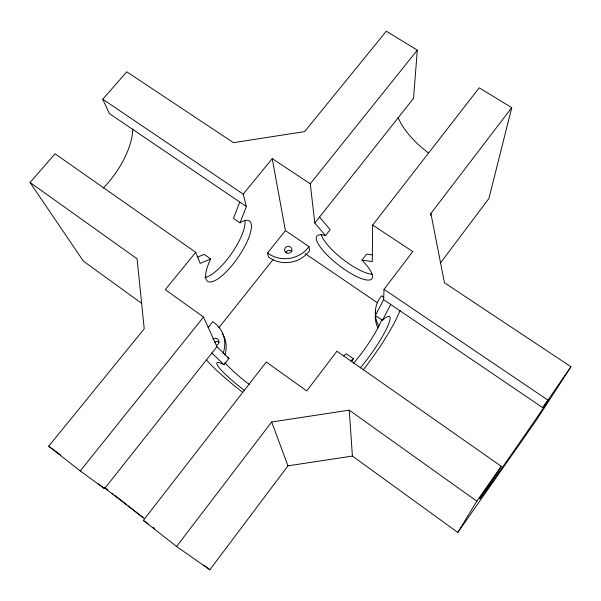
<?xml version="1.0" encoding="UTF-8"?>
<svg xmlns="http://www.w3.org/2000/svg" width="601" height="601" viewBox="0 0 601 601"><rect width="100%" height="100%" fill="white"/><g stroke="black" fill="none" stroke-linecap="round" stroke-linejoin="round"><path stroke-width="0.9" d="M440.39 263.065L488.906 198.533L511.744 107.647L479.207 87.829L372.665 225.044L372.274 261.593L361.96 260.135A34.798 9.646 37.8 0 1 365.348 279.728A34.798 9.646 37.8 0 1 324.57 252.315A34.798 9.646 37.8 0 1 325.502 235.622L330.167 229.687L319.552 217.066M360.164 367.962A38.081 6.258 -55.2 0 0 387.059 327.665A38.081 6.258 -55.2 0 0 382.439 320.31L375.407 315.502L383.596 299.659L384.024 289.344L412.767 251.571L372.665 225.044M197.646 257.063L204.175 254.388L210.711 258.956A36.714 11.419 -55.3 0 0 215.06 280.539A36.714 11.419 -55.3 0 0 247.755 240.227A36.714 11.419 -55.3 0 0 239.987 222.858L246.387 206.534L109.284 113.491L102.786 99.24L126.751 71.819L233.458 142.67L304.639 131.604L386.293 31.222L417.319 50.123L413.533 98.354L314.811 223.046L325.502 235.622M430.647 215.353L430.894 213.498L511.744 107.647M239.776 202.056L233.466 218.388L239.987 222.858M382.439 320.31L390.725 304.497M457.819 532.456L476.826 501.181L501.257 466.286L336.943 351.217L306.713 390.943L266.318 362.005L143.331 520.406L176.589 546.467L209.832 569.778L287.969 465.828L352.404 456.061L457.819 532.456L536.475 419.994L570.95 366.738L444.44 282.748L430.894 213.498M501.257 466.286L497.538 472.266A61.527 0.639 -55.2 0 0 483.985 493.271A61.527 0.639 -55.2 0 0 533.463 422.586A61.527 0.639 -55.2 0 0 542.748 407.666L570.95 366.738M176.589 546.467L271.667 421.977L349.256 410.175L476.826 501.181M361.96 260.135L366.625 254.103L372.673 254.892M244.727 390.673A35.925 4.921 37.9 0 1 219.155 367.647A35.925 4.921 37.9 0 1 223.993 364.694L228.981 358.354L216.931 346.679L203.536 317.035L165.29 289.644L195.738 252.33L55.082 153.826L30.05 182.464L83.374 261.112L141.806 303.452M30.05 182.464L137.081 258.821L144.232 328.8L48.704 446.235L80.249 470.959L104.529 488.658L216.931 346.679M218.741 327.891L273.44 259.091M208.066 327.568L212.739 321.7A29.148 27.511 -26.6 0 1 223.031 353.471M285.407 230.611L308.997 246.605L309.538 250.64A27.939 25.903 -10.5 0 1 268.482 256.965L267.55 252.991L285.407 230.611L272.223 158.619L243.217 194.161L246.387 206.534M80.249 470.959L203.536 317.035M314.811 223.046L310.266 183.786L417.319 50.123M350.571 360.848L353.403 358.737L346.364 353.816L343.494 355.89M210.711 258.956L200.186 263.388L195.738 252.33M272.223 158.619L310.266 183.786M102.786 99.24L243.217 194.161M384.024 289.344L547.691 399.965M383.889 297.39L381.56 295.812A29.224 27.638 5.5 0 0 378.818 326.042M383.596 299.659L542.748 407.666M305.255 253.675L377.458 302.806M143.331 520.406L148.515 524.102M152.962 527.272L154.442 528.332M48.704 446.235L60.678 455.025M104.784 487.524L107.722 489.823M112.132 493.278L113.604 494.428M115.069 495.577L126.826 504.78M128.291 505.929L142.985 517.438M203.949 565.18L209.832 569.778M211.875 353.072L223.993 364.694M271.667 421.977L287.969 465.828M349.256 410.175L352.404 456.061M245.05 220.852A36.653 11.644 -55.3 0 1 230.957 254.411A36.653 11.644 -55.3 0 1 204.858 277.467M132.783 129.005A55.119 24.851 -55.4 0 1 103.327 188.06M372.169 274.214A34.745 9.856 37.8 0 1 342.653 259.136A34.745 9.856 37.8 0 1 321.137 234.382M428.25 152.782A52.475 21.628 37.8 0 1 398.132 117.405M249.438 384.602A35.872 5.161 37.9 0 1 224.864 362.598M227.186 357.505A35.872 5.161 37.9 0 1 228.981 358.354M104.529 488.658A57.756 0.511 37.9 0 1 98.602 483.858M104.063 487.569A57.756 0.511 37.9 0 1 144.187 518.565M242.406 392.085A55.923 7.67 37.9 0 1 206.271 359.714M400.086 310.386A59.289 9.751 -55.2 0 1 363.117 370.021M351.758 361.659A38.081 6.258 -55.2 0 1 353.403 358.737M381.973 319.078A38.013 6.521 -55.2 0 1 353.493 363.289M212.972 339.077A3.809 3.606 -24.2 0 1 218.516 340.001A3.809 3.606 -24.2 0 1 216.623 345.222M222.152 333.097A28.871 27.278 -26.7 0 1 224.917 355.116M308.997 246.605A28.202 26.106 -10.5 0 1 267.55 252.991M377.984 328.056A28.946 27.406 5.6 0 1 375.242 315.487M375.422 313.219A28.946 27.406 5.6 0 1 375.798 310.972M285.61 252.593A3.674 3.426 -10.5 0 1 291.898 251.624M214.444 342.322A3.771 3.576 -24.3 0 1 218.989 342.202M286.88 253.044A3.704 3.448 -10.5 0 0 291.928 249.235A3.704 3.448 -10.5 0 0 285.993 247.131A3.704 3.448 -10.5 0 0 286.88 253.044"/></g></svg>
